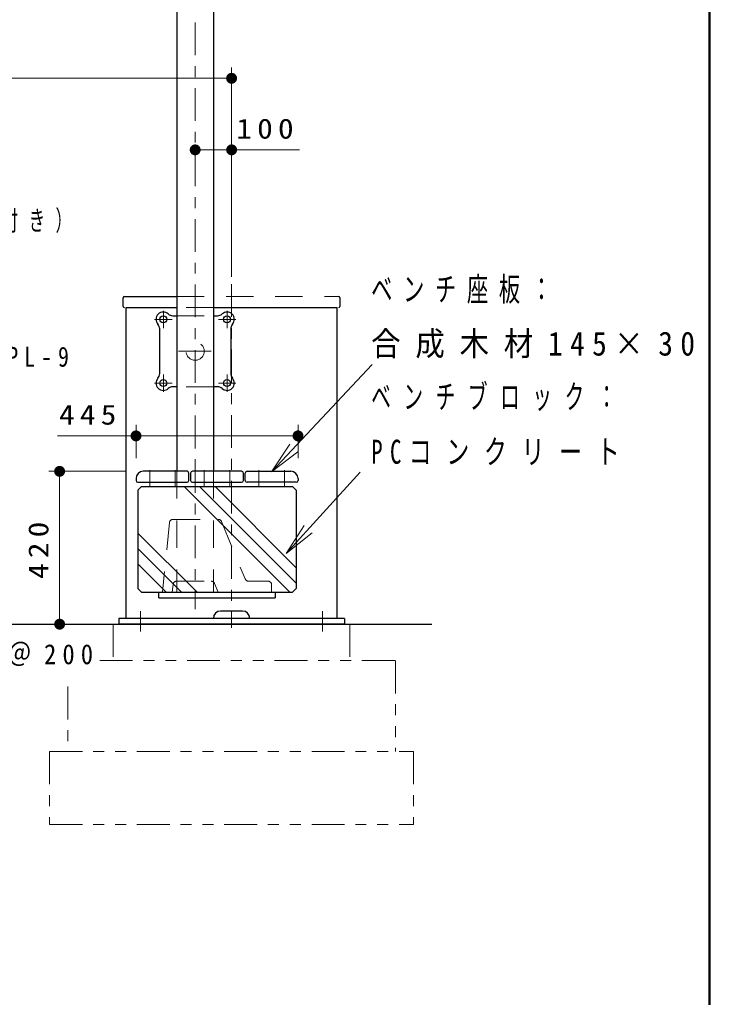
# Model space of a CAD drawing. Units: millimetres on the paper, with parts at other scales. Extents: x -385 to 0, y 0 to 267.
# Drawn here: x -63.2 to 0, y 91.8 to 181.4 of the extents above; entities that cross this region are included whole.
import ezdxf

# ---------------------------------------------------------------- set-up
doc = ezdxf.new("R2010")
doc.units = ezdxf.units.MM
for name, pattern in [('USER1', [4.5, 2.5, -2]), ('USER2', [6, 3, -1, 1, -1]), ('USER3', [8, 3, -1, 1, -1, 1, -1])]:
    doc.linetypes.add(name, pattern=pattern)
doc.layers.add('1_30', color=190, linetype='Continuous', lineweight=25)
doc.layers.add('A3図枠', color=7, linetype='Continuous', lineweight=13)
doc.styles.add('ＭＳ ゴシック', font='')
doc.styles.get('ＭＳ ゴシック').set_extended_font_data('MS Gothic')

# ---------------------------------------------------------------- blocks, each defined once
blk = doc.blocks.new('filled_dot')
at = {"color": 0, "linetype": 'Continuous', "lineweight": -2, "const_width": 1.25}
blk.add_lwpolyline([(-0.625, 0, 1), (0.625, 0, 1)], format="xyb", close=True, dxfattribs=at)
blk = doc.blocks.new('open_arrow')
at = {"color": 0, "linetype": 'Continuous', "lineweight": -2}
blk.add_lwpolyline([(7.5, 1.25), (0, 0), (7.5, -1.25)], dxfattribs=at)

msp = doc.modelspace()

# ---------------------------------------------------------------- linework, layer by layer
at = {"layer": '1_30', "color": 4, "linetype": 'USER2', "lineweight": 13}
for p, q in [((-47.092, 205.121), (-47.092, 140.016)), ((-50.009, 154.728), (-50.009, 153.138)), ((-44.176, 154.728), (-44.176, 153.138)), ((-50.804, 153.933), (-49.214, 153.933)), ((-44.971, 153.933), (-43.38, 153.933)), ((-48.626, 151.016), (-45.559, 151.016)), ((-50.009, 148.895), (-50.009, 147.304)), ((-44.176, 148.895), (-44.176, 147.304)), ((-50.804, 148.1), (-49.214, 148.1)), ((-44.971, 148.1), (-43.38, 148.1)), ((-47.092, 141.059), (-47.092, 127.395))]:
    msp.add_line(p, q, dxfattribs=at)
at = {"layer": '1_30', "color": 4}
for p, q in [((-48.759, 204.05), (-48.759, 140.016)), ((-45.426, 204.05), (-45.426, 156.016)), ((-45.426, 156.016), (-45.426, 140.016)), ((-53.426, 126.55), (-53.426, 155.016)), ((-53.426, 155.016), (-48.759, 155.016)), ((-45.426, 155.016), (-34.092, 155.016)), ((-34.092, 126.55), (-34.092, 155.016)), ((-49.127, 154.266), (-48.759, 154.266)), ((-45.426, 154.266), (-45.057, 154.266)), ((-50.342, 148.981), (-50.342, 153.051)), ((-43.842, 153.051), (-43.842, 148.981)), ((-48.759, 147.766), (-49.127, 147.766)), ((-45.057, 147.766), (-45.426, 147.766)), ((-52.009, 138.616), (-38.176, 138.616)), ((-38.176, 138.616), (-37.842, 138.283)), ((-52.009, 128.95), (-52.342, 129.283)), ((-52.009, 128.95), (-38.176, 128.95)), ((-50.426, 128.95), (-39.759, 128.95)), ((-50.426, 128.416), (-50.426, 128.95)), ((-50.426, 128.416), (-39.759, 128.416)), ((-39.759, 128.95), (-39.759, 128.416)), ((-42.759, 127.216), (-44.759, 127.216)), ((-54.092, 126.55), (-54.092, 126.016)), ((-33.426, 126.55), (-54.092, 126.55)), ((-33.426, 126.55), (-33.426, 126.016)), ((-33.426, 126.016), (-54.092, 126.016))]:
    msp.add_line(p, q, dxfattribs=at)
at = {"layer": '1_30', "color": 7, "lineweight": 13}
for p, q in [((-43.759, 157.827), (-43.759, 177.01)), ((-103.759, 176.01), (-43.759, 176.01)), ((-47.092, 169.456), (-37.547, 169.456)), ((-40.118, 139.967), (-30.871, 149.785)), ((-52.509, 141.216), (-52.509, 144.262)), ((-37.676, 141.216), (-37.676, 144.262)), ((-59.7, 143.262), (-37.676, 143.262)), ((-53.409, 140.016), (-60.507, 140.016)), ((-59.507, 126.016), (-59.507, 140.016)), ((-38.771, 132.496), (-31.999, 139.945)), ((-48.107, 138.616), (-38.44, 128.95)), ((-46.692, 138.616), (-37.842, 129.766)), ((-45.278, 138.616), (-37.842, 131.18)), ((-52.342, 134.367), (-46.925, 128.95)), ((-52.342, 132.952), (-48.339, 128.95)), ((-52.342, 131.538), (-49.754, 128.95)), ((-26.426, 126.016), (-60.507, 126.016))]:
    msp.add_line(p, q, dxfattribs=at)
at = {"layer": '1_30', "color": 2, "linetype": 'USER2', "lineweight": 13}
for p, q in [((-43.759, 157.16), (-43.759, 125.683)), ((-52.092, 127.216), (-52.092, 125.35)), ((-35.426, 127.216), (-35.426, 125.35))]:
    msp.add_line(p, q, dxfattribs=at)
at = {"layer": '1_30', "color": 20}
for p, q in [((-53.676, 155.116), (-53.676, 155.916)), ((-53.576, 156.016), (-48.759, 156.016)), ((-33.842, 155.916), (-33.842, 155.116))]:
    msp.add_line(p, q, dxfattribs=at)
at = {"layer": '1_30', "color": 20, "linetype": 'USER1', "lineweight": 13}
for p, q in [((-48.759, 156.016), (-33.942, 156.016)), ((-45.426, 155.016), (-48.759, 155.016))]:
    msp.add_line(p, q, dxfattribs=at)
at = {"layer": '1_30', "color": 4, "linetype": 'USER1', "lineweight": 13}
for p, q in [((-48.759, 154.266), (-45.426, 154.266)), ((-45.426, 147.766), (-48.759, 147.766)), ((-48.759, 140.016), (-48.759, 128.95)), ((-45.426, 140.016), (-45.426, 128.95)), ((-49.456, 135.316), (-50.092, 128.95)), ((-49.124, 135.616), (-44.982, 135.616)), ((-44.674, 135.41), (-42.511, 130.156)), ((-48.759, 129.95), (-45.627, 129.95)), ((-42.202, 129.95), (-40.426, 129.95)), ((-49.122, 129.649), (-49.192, 128.95)), ((-45.319, 129.743), (-44.992, 128.95)), ((-40.092, 129.616), (-40.092, 128.95))]:
    msp.add_line(p, q, dxfattribs=at)
at = {"layer": '1_30', "color": 40}
for p, q in [((-47.842, 140.016), (-51.842, 140.016)), ((-47.676, 139.183), (-47.676, 139.85)), ((-47.509, 139.85), (-47.509, 139.183)), ((-42.842, 140.016), (-47.342, 140.016)), ((-42.676, 139.183), (-42.676, 139.85)), ((-42.509, 139.183), (-42.509, 139.85)), ((-42.342, 140.016), (-38.342, 140.016)), ((-52.509, 139.35), (-52.509, 139.183)), ((-52.342, 139.016), (-47.842, 139.016)), ((-47.342, 139.016), (-42.842, 139.016)), ((-37.842, 139.016), (-42.342, 139.016)), ((-37.676, 139.35), (-37.676, 139.183))]:
    msp.add_line(p, q, dxfattribs=at)
at = {"layer": '1_30', "color": 40, "linetype": 'USER2', "lineweight": 13}
for p, q in [((-51.259, 138.613), (-51.259, 140.123)), ((-48.926, 138.613), (-48.926, 140.123)), ((-46.259, 138.613), (-46.259, 140.123)), ((-43.926, 138.613), (-43.926, 140.123)), ((-41.259, 138.613), (-41.259, 140.123)), ((-38.926, 138.613), (-38.926, 140.123))]:
    msp.add_line(p, q, dxfattribs=at)
at = {"layer": '1_30', "color": 7}
for p, q in [((-52.342, 138.283), (-52.009, 138.616)), ((-52.342, 138.283), (-52.342, 129.283)), ((-37.842, 138.283), (-37.842, 129.283)), ((-37.842, 129.283), (-38.176, 128.95)), ((-125.426, 126.016), (-25.426, 126.016))]:
    msp.add_line(p, q, dxfattribs=at)
at = {"layer": '1_30', "color": 7, "linetype": 'USER3', "lineweight": 13}
for p, q in [((-54.592, 126.016), (-54.592, 122.683)), ((-32.926, 126.016), (-32.926, 122.683)), ((-55.821, 122.683), (-28.759, 122.683)), ((-28.759, 122.683), (-28.759, 114.35)), ((-58.759, 120.301), (-58.759, 114.35)), ((-60.426, 114.35), (-27.092, 114.35)), ((-60.426, 114.35), (-60.426, 107.683)), ((-27.092, 114.35), (-27.092, 107.683)), ((-60.426, 107.683), (-27.092, 107.683))]:
    msp.add_line(p, q, dxfattribs=at)
at = {"layer": '1_30', "color": 4}
for centre in [(-50.009, 153.933), (-44.176, 153.933), (-50.009, 148.1), (-44.176, 148.1)]:
    msp.add_circle(centre, 0.325, dxfattribs=at)
at = {"layer": '1_30', "color": 7, "linetype": 'USER1', "lineweight": 13}
msp.add_circle((-47.092, 151.016), 0.833, dxfattribs=at)
at = {"layer": '1_30', "color": 20}
for centre, start, end in [((-53.576, 155.916), 90, 180), ((-33.942, 155.916), 0, 90), ((-53.576, 155.116), 180, 270), ((-33.942, 155.116), 270, 0)]:
    msp.add_arc(centre, 0.1, start, end, dxfattribs=at)
at = {"layer": '1_30', "color": 4}
for centre, start, end in [((-50.009, 153.933), 48.59038, 221.40962), ((-49.127, 154.933), 228.59038, 270), ((-45.057, 154.933), 270, 311.40962), ((-44.176, 153.933), 318.59038, 131.40962), ((-51.009, 153.051), 0, 41.40962), ((-43.176, 153.051), 138.59038, 180), ((-51.009, 148.981), 318.59038, 0), ((-43.176, 148.981), 180, 221.40962), ((-50.009, 148.1), 138.59038, 311.40962), ((-44.176, 148.1), 228.59038, 41.40962), ((-49.127, 147.1), 90, 131.40962), ((-45.057, 147.1), 48.59038, 90), ((-44.759, 126.55), 90, 180), ((-42.759, 126.55), 0, 90)]:
    msp.add_arc(centre, 0.667, start, end, dxfattribs=at)
at = {"layer": '1_30', "color": 40}
for centre, radius, start, end in [((-51.842, 139.35), 0.667, 90, 180), ((-47.842, 139.85), 0.167, 0, 90), ((-47.342, 139.85), 0.167, 90, 180), ((-42.842, 139.85), 0.167, 0, 90), ((-42.342, 139.85), 0.167, 90, 180), ((-38.342, 139.35), 0.667, 0, 90), ((-52.342, 139.183), 0.167, 180, 270), ((-47.842, 139.183), 0.167, 270, 0), ((-47.342, 139.183), 0.167, 180, 270), ((-42.842, 139.183), 0.167, 270, 0), ((-42.342, 139.183), 0.167, 180, 270), ((-37.842, 139.183), 0.167, 270, 0)]:
    msp.add_arc(centre, radius, start, end, dxfattribs=at)
at = {"layer": '1_30', "color": 4, "linetype": 'USER1', "lineweight": 13}
for centre, start, end in [((-49.124, 135.283), 90, 174.28941), ((-44.982, 135.283), 22.38013, 90), ((-48.791, 129.616), 90, 174.28941), ((-45.627, 129.616), 52.77211, 90), ((-45.627, 129.616), 22.38013, 52.77211), ((-42.202, 130.283), 202.38013, 270), ((-40.426, 129.616), 0, 90)]:
    msp.add_arc(centre, 0.333, start, end, dxfattribs=at)
at = {"layer": 'A3図枠', "lineweight": 50}
msp.add_line((0, 0), (0, 267), dxfattribs=at)

# ---------------------------------------------------------------- block references
at = {"layer": '1_30', "color": 7, "lineweight": 13, "xscale": 0.4, "yscale": 0.4}
for name, p, rotation in [('filled_dot', (-43.759, 176.01), 180), ('filled_dot', (-43.759, 169.456), 180), ('filled_dot', (-37.676, 143.262), 180), ('open_arrow', (-40.118, 139.967), 46.7), ('filled_dot', (-59.507, 140.016), 270), ('open_arrow', (-38.771, 132.496), 47.7), ('filled_dot', (-59.507, 126.016), 90)]:
    msp.add_blockref(name, p, dxfattribs=dict(at, rotation=rotation))
for p in [(-47.092, 169.456), (-52.509, 143.262)]:
    msp.add_blockref('filled_dot', p, dxfattribs=at)

# ---------------------------------------------------------------- texts
at = {"layer": '1_30', "color": 7, "style": 'ＭＳ ゴシック'}
for s, insert, char_height, attachment_point in [('\\T1.33;\\W1.15;100', (-40.464, 170.456), 1.833, 8), ('\\T1.64;\\W0.6;ベースボックス扉（錠付き）', (-89.404, 162.873), 1.833, 4), ('\\T1.5;\\W0.65;ベンチ座板：', (-30.982, 156.585), 2.199, 4), ('\\T1.5;\\W0.9;合成木材145×30', (-30.982, 151.585), 2.199, 4), ('\\T1.55;\\W0.8;ベースボックス：PL-9', (-89.094, 150.42), 1.833, 4), ('\\T1.64;\\W0.6;ベンチブロック：', (-30.972, 146.745), 2.199, 4), ('\\T1.33;\\W1.15;445', (-56.7, 144.262), 1.833, 8), ('\\T1.64;\\W0.7;PCコンクリート', (-30.972, 141.745), 2.199, 4), ('\\T1.5;\\W0.9;ベース筋：D13＠200', (-86.236, 123.161), 1.833, 4)]:
    msp.add_mtext(s, dxfattribs=dict(at, insert=insert, char_height=char_height, attachment_point=attachment_point))
at = {"layer": '1_30', "color": 7, "insert": (-60.507, 133.016), "char_height": 1.833, "attachment_point": 8, "rotation": 90, "style": 'ＭＳ ゴシック'}
msp.add_mtext('\\T1.33;\\W1.15;420', dxfattribs=at)

doc.saveas('drawing.dxf')
